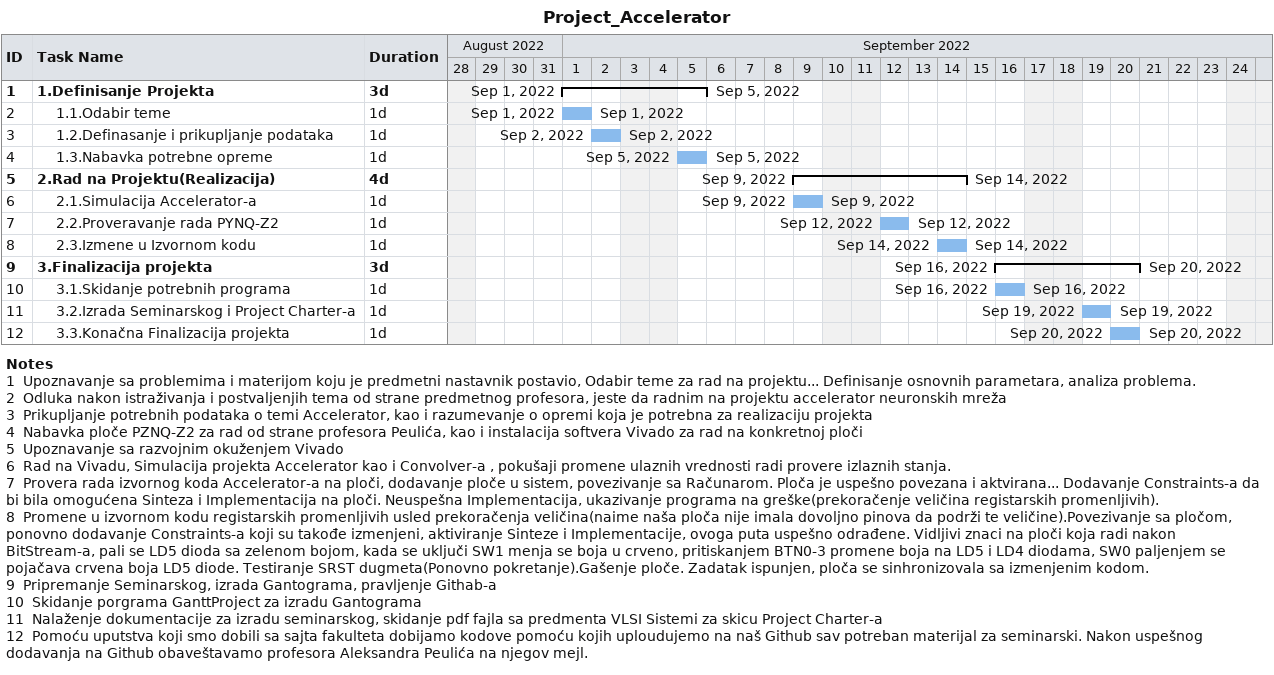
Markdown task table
Project_Accelerator

| ID | Level | Task | Duration | Start | Finish |
|---|---|---|---|---|---|
| 1 | 1 | **1.Definisanje Projekta** | 3d | 2022-09-01 | 2022-09-05 |
| 2 | 2 | 1.1.Odabir teme | 1d | 2022-09-01 | 2022-09-01 |
| 3 | 2 | 1.2.Definasanje i prikupljanje podataka | 1d | 2022-09-02 | 2022-09-02 |
| 4 | 2 | 1.3.Nabavka potrebne opreme | 1d | 2022-09-05 | 2022-09-05 |
| 5 | 1 | **2.Rad na Projektu(Realizacija)** | 4d | 2022-09-09 | 2022-09-14 |
| 6 | 2 | 2.1.Simulacija Accelerator-a | 1d | 2022-09-09 | 2022-09-09 |
| 7 | 2 | 2.2.Proveravanje rada PYNQ-Z2 | 1d | 2022-09-12 | 2022-09-12 |
| 8 | 2 | 2.3.Izmene u Izvornom kodu | 1d | 2022-09-14 | 2022-09-14 |
| 9 | 1 | **3.Finalizacija projekta** | 3d | 2022-09-16 | 2022-09-20 |
| 10 | 2 | 3.1.Skidanje potrebnih programa | 1d | 2022-09-16 | 2022-09-16 |
| 11 | 2 | 3.2.Izrada Seminarskog i Project Charter-a | 1d | 2022-09-19 | 2022-09-19 |
| 12 | 2 | 3.3.Konačna Finalizacija projekta | 1d | 2022-09-20 | 2022-09-20 |

Notes
- 1: Upoznavanje sa problemima i materijom koju je predmetni nastavnik postavio, Odabir teme za rad na projektu... Definisanje osnovnih parametara, analiza problema.
- 2: Odluka nakon istraživanja i postvaljenjih tema od strane predmetnog profesora, jeste da radnim na projektu accelerator neuronskih mreža
- 3: Prikupljanje potrebnih podataka o temi Accelerator, kao i razumevanje o opremi koja je potrebna za realizaciju projekta
- 4: Nabavka ploče PZNQ-Z2 za rad od strane profesora Peulića, kao i instalacija softvera Vivado za rad na konkretnoj ploči
- 5: Upoznavanje sa razvojnim okuženjem Vivado
- 6: Rad na Vivadu, Simulacija projekta Accelerator kao i Convolver-a , pokušaji promene ulaznih vrednosti radi provere izlaznih stanja.
- 7: Provera rada izvornog koda Accelerator-a na ploči, dodavanje ploče u sistem, povezivanje sa Računarom. Ploča je uspešno povezana i aktvirana... Dodavanje Constraints-a da bi bila omogućena Sinteza i Implementacija na ploči. Neuspešna Implementacija, ukazivanje programa na greške(prekoračenje veličina registarskih promenljivih).
- 8: Promene u izvornom kodu registarskih promenljivih usled prekoračenja veličina(naime naša ploča nije imala dovoljno pinova da podrži te veličine).Povezivanje sa pločom, ponovno dodavanje Constraints-a koji su takođe izmenjeni, aktiviranje Sinteze i Implementacije, ovoga puta uspešno odrađene. Vidljivi znaci na ploči koja radi nakon BitStream-a, pali se LD5 dioda sa zelenom bojom, kada se uključi SW1 menja se boja u crveno, pritiskanjem BTN0-3 promene boja na LD5 i LD4 diodama, SW0 paljenjem se pojačava crvena boja LD5 diode. Testiranje SRST dugmeta(Ponovno pokretanje).Gašenje ploče. Zadatak ispunjen, ploča se sinhronizovala sa izmenjenim kodom.
- 9: Pripremanje Seminarskog, izrada Gantograma, pravljenje Githab-a
- 10: Skidanje porgrama GanttProject za izradu Gantograma
- 11: Nalaženje dokumentacije za izradu seminarskog, skidanje pdf fajla sa predmenta VLSI Sistemi za skicu Project Charter-a
- 12: Pomoću uputstva koji smo dobili sa sajta fakulteta dobijamo kodove pomoću kojih uploudujemo na naš Github sav potreban materijal za seminarski. Nakon uspešnog dodavanja na Github obaveštavamo profesora Aleksandra Peulića na njegov mejl.
